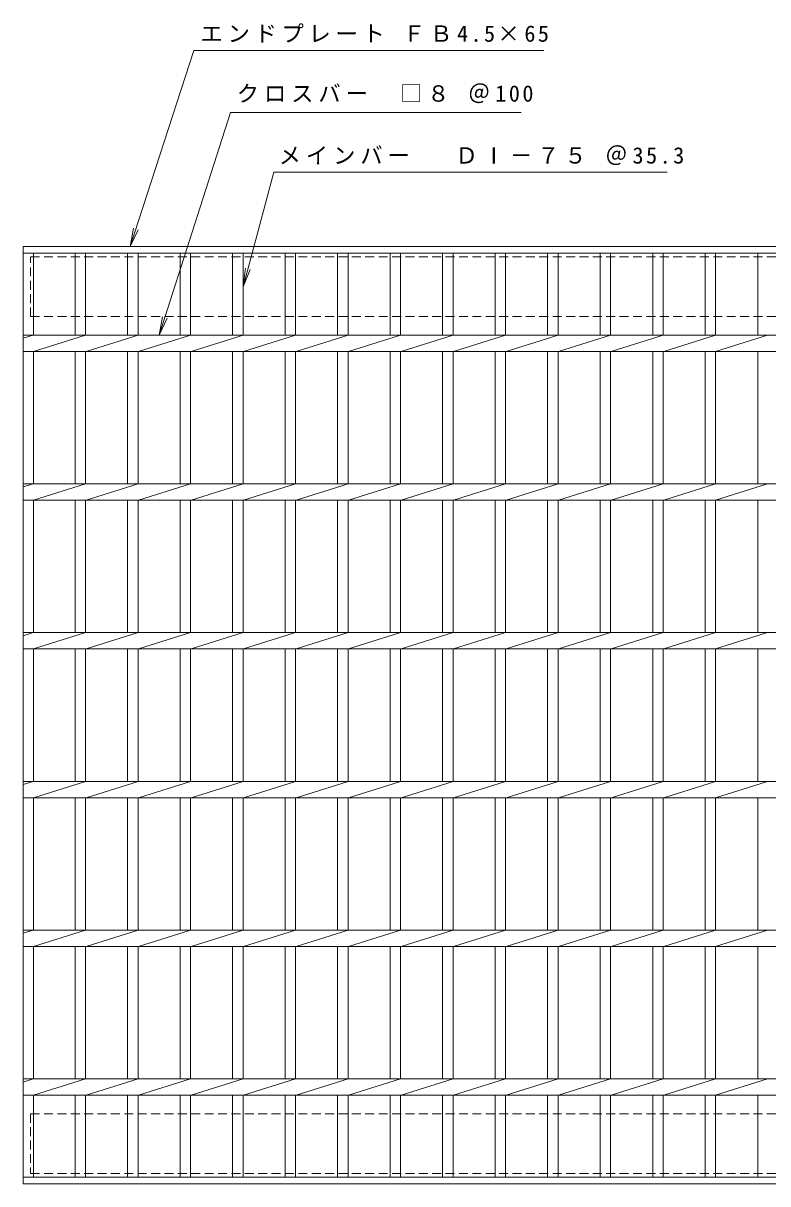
# Model space of a CAD drawing. Units: millimetres, scale not verified. Extents: x -779 to 880, y -687 to 673.
# Drawn here: x -777 to -276, y -107 to 673 of the extents above; entities that cross this region are included whole.
import ezdxf

# ---------------------------------------------------------------- set-up
doc = ezdxf.new("R2010")
doc.units = ezdxf.units.MM
doc.header["$LTSCALE"] = 5
doc.linetypes.add('DASHED1', pattern=[1.8, 1.2, -0.6])
for name, color, linetype, lineweight in [('B-1', 2, 'Continuous', 9), ('B-2', 3, 'Continuous', 9), ('B-4', 7, 'Continuous', 9)]:
    doc.layers.add(name, color=color, linetype=linetype, lineweight=lineweight)
doc.styles.add('ＭＳ ゴシック', font='')
doc.styles.get('ＭＳ ゴシック').set_extended_font_data('MS Gothic')

msp = doc.modelspace()

# ---------------------------------------------------------------- linework, layer by layer
at = {"layer": 'B-1', "linetype": 'DASHED1'}
for p, q in [((-771.842, 476.176), (-771.842, 516.176)), ((-771.842, 476.176), (213.158, 476.176)), ((-771.842, -59.824), (-771.842, -99.824)), ((-771.842, -59.824), (213.158, -59.824))]:
    msp.add_line(p, q, dxfattribs=at)
for points in [[(-771.842, 516.176), (213.158, 516.176), (213.158, 476.176)], [(-771.842, -99.824), (213.158, -99.824), (213.158, -59.824)]]:
    msp.add_lwpolyline(points, dxfattribs=at)
at = {"layer": 'B-2'}
for p, q in [((-776.842, -106.824), (-776.842, 523.176)), ((-776.842, 523.176), (218.158, 523.176)), ((-776.842, 518.676), (218.158, 518.676)), ((-769.841, 463.676), (-769.841, 518.676)), ((-741.942, 518.676), (-741.942, 463.676)), ((-734.942, 518.676), (-734.942, 463.676)), ((-706.641, 518.676), (-706.641, 463.676)), ((-699.641, 518.676), (-699.641, 463.676)), ((-671.341, 518.676), (-671.341, 463.676)), ((-664.341, 518.676), (-664.341, 463.676)), ((-636.042, 518.676), (-636.042, 463.676)), ((-629.042, 518.676), (-629.042, 463.676)), ((-600.741, 518.676), (-600.741, 463.676)), ((-593.742, 518.676), (-593.742, 463.676)), ((-565.441, 518.676), (-565.441, 463.676)), ((-558.441, 518.676), (-558.441, 463.676)), ((-530.142, 518.676), (-530.142, 463.676)), ((-523.142, 518.676), (-523.142, 463.676)), ((-494.841, 518.676), (-494.841, 463.676)), ((-487.841, 518.676), (-487.841, 463.676)), ((-459.541, 518.676), (-459.541, 463.676)), ((-452.541, 518.676), (-452.541, 463.676)), ((-424.242, 518.676), (-424.242, 463.676)), ((-417.242, 518.676), (-417.242, 463.676)), ((-388.942, 518.676), (-388.942, 463.676)), ((-381.941, 518.676), (-381.941, 463.676)), ((-353.642, 518.676), (-353.642, 463.676)), ((-346.642, 518.676), (-346.642, 463.676)), ((-318.342, 518.676), (-318.342, 463.676)), ((-311.342, 518.676), (-311.342, 463.676)), ((-283.041, 518.676), (-283.041, 463.676)), ((-776.842, 461.595), (-770.242, 463.676)), ((-776.842, 463.676), (218.158, 463.676)), ((-769.841, 452.676), (-734.942, 463.676)), ((-734.541, 452.676), (-699.642, 463.676)), ((-699.242, 452.676), (-664.342, 463.676)), ((-663.941, 452.676), (-629.042, 463.676)), ((-628.642, 452.676), (-593.742, 463.676)), ((-593.342, 452.676), (-558.442, 463.676)), ((-558.041, 452.676), (-523.142, 463.676)), ((-522.742, 452.676), (-487.842, 463.676)), ((-487.442, 452.676), (-452.542, 463.676)), ((-452.141, 452.676), (-417.242, 463.676)), ((-416.842, 452.676), (-381.942, 463.676)), ((-381.542, 452.676), (-346.642, 463.676)), ((-346.241, 452.676), (-311.342, 463.676)), ((-311.342, 452.676), (-276.442, 463.676)), ((-776.842, 452.676), (218.158, 452.676)), ((-769.841, 363.676), (-769.841, 452.676)), ((-741.942, 452.676), (-741.942, 363.676)), ((-734.942, 452.676), (-734.942, 363.676)), ((-706.641, 452.676), (-706.641, 363.676)), ((-699.641, 452.676), (-699.641, 363.676)), ((-671.341, 452.676), (-671.341, 363.676)), ((-664.341, 452.676), (-664.341, 363.676)), ((-636.042, 452.676), (-636.042, 363.676)), ((-629.042, 452.676), (-629.042, 363.676)), ((-600.741, 452.676), (-600.741, 363.676)), ((-593.742, 452.676), (-593.742, 363.676)), ((-565.441, 452.676), (-565.441, 363.676)), ((-558.441, 452.676), (-558.441, 363.676)), ((-530.142, 452.676), (-530.142, 363.676)), ((-523.142, 452.676), (-523.142, 363.676)), ((-494.841, 452.676), (-494.841, 363.676)), ((-487.841, 452.676), (-487.841, 363.676)), ((-459.541, 452.676), (-459.541, 363.676)), ((-452.541, 452.676), (-452.541, 363.676)), ((-424.242, 452.676), (-424.242, 363.676)), ((-417.242, 452.676), (-417.242, 363.676)), ((-388.942, 452.676), (-388.942, 363.676)), ((-381.941, 452.676), (-381.941, 363.676)), ((-353.642, 452.676), (-353.642, 363.676)), ((-346.642, 452.676), (-346.642, 363.676)), ((-318.342, 452.676), (-318.342, 363.676)), ((-311.342, 452.676), (-311.342, 363.676)), ((-283.041, 452.676), (-283.041, 363.676)), ((-776.842, 361.596), (-770.242, 363.676)), ((-776.842, 363.676), (218.158, 363.676)), ((-769.841, 352.676), (-734.942, 363.676)), ((-734.541, 352.676), (-699.642, 363.676)), ((-699.242, 352.676), (-664.342, 363.676)), ((-663.941, 352.676), (-629.042, 363.676)), ((-628.642, 352.676), (-593.742, 363.676)), ((-593.342, 352.676), (-558.442, 363.676)), ((-558.041, 352.676), (-523.142, 363.676)), ((-522.742, 352.676), (-487.842, 363.676)), ((-487.442, 352.676), (-452.542, 363.676)), ((-452.141, 352.676), (-417.242, 363.676)), ((-416.842, 352.676), (-381.942, 363.676)), ((-381.542, 352.676), (-346.642, 363.676)), ((-346.241, 352.676), (-311.342, 363.676)), ((-311.342, 352.676), (-276.442, 363.676)), ((-776.842, 352.675), (218.158, 352.675)), ((-769.841, 263.676), (-769.841, 352.675)), ((-741.942, 352.675), (-741.942, 263.676)), ((-734.942, 352.675), (-734.942, 263.676)), ((-706.641, 352.675), (-706.641, 263.676)), ((-699.641, 352.675), (-699.641, 263.676)), ((-671.341, 352.675), (-671.341, 263.676)), ((-664.341, 352.675), (-664.341, 263.676)), ((-636.042, 352.675), (-636.042, 263.676)), ((-629.042, 352.675), (-629.042, 263.676)), ((-600.741, 352.675), (-600.741, 263.676)), ((-593.742, 352.675), (-593.742, 263.676)), ((-565.441, 352.675), (-565.441, 263.676)), ((-558.441, 352.675), (-558.441, 263.676)), ((-530.142, 352.675), (-530.142, 263.676)), ((-523.142, 352.675), (-523.142, 263.676)), ((-494.841, 352.675), (-494.841, 263.676)), ((-487.841, 352.675), (-487.841, 263.676)), ((-459.541, 352.675), (-459.541, 263.676)), ((-452.541, 352.675), (-452.541, 263.676)), ((-424.242, 352.675), (-424.242, 263.676)), ((-417.242, 352.675), (-417.242, 263.676)), ((-388.942, 352.675), (-388.942, 263.676)), ((-381.941, 352.675), (-381.941, 263.676)), ((-353.642, 352.675), (-353.642, 263.676)), ((-346.642, 352.675), (-346.642, 263.676)), ((-318.342, 352.675), (-318.342, 263.676)), ((-311.342, 352.675), (-311.342, 263.676)), ((-283.041, 352.675), (-283.041, 263.676)), ((-776.842, 261.596), (-770.242, 263.676)), ((-776.842, 263.676), (218.158, 263.676)), ((-769.841, 252.676), (-734.942, 263.676)), ((-734.541, 252.676), (-699.642, 263.676)), ((-699.242, 252.676), (-664.342, 263.676)), ((-663.941, 252.676), (-629.042, 263.676)), ((-628.642, 252.676), (-593.742, 263.676)), ((-593.342, 252.676), (-558.442, 263.676)), ((-558.041, 252.676), (-523.142, 263.676)), ((-522.742, 252.676), (-487.842, 263.676)), ((-487.442, 252.676), (-452.542, 263.676)), ((-452.141, 252.676), (-417.242, 263.676)), ((-416.842, 252.676), (-381.942, 263.676)), ((-381.542, 252.676), (-346.642, 263.676)), ((-346.241, 252.676), (-311.342, 263.676)), ((-311.342, 252.676), (-276.442, 263.676)), ((-776.842, 252.675), (218.158, 252.675)), ((-769.841, 163.676), (-769.841, 252.675)), ((-741.942, 252.675), (-741.942, 163.676)), ((-734.942, 252.675), (-734.942, 163.676)), ((-706.641, 252.675), (-706.641, 163.676)), ((-699.641, 252.675), (-699.641, 163.676)), ((-671.341, 252.675), (-671.341, 163.676)), ((-664.341, 252.675), (-664.341, 163.676)), ((-636.042, 252.675), (-636.042, 163.676)), ((-629.042, 252.675), (-629.042, 163.676)), ((-600.741, 252.675), (-600.741, 163.676)), ((-593.742, 252.675), (-593.742, 163.676)), ((-565.441, 252.675), (-565.441, 163.676)), ((-558.441, 252.675), (-558.441, 163.676)), ((-530.142, 252.675), (-530.142, 163.676)), ((-523.142, 252.675), (-523.142, 163.676)), ((-494.841, 252.675), (-494.841, 163.676)), ((-487.841, 252.675), (-487.841, 163.676)), ((-459.541, 252.675), (-459.541, 163.676)), ((-452.541, 252.675), (-452.541, 163.676)), ((-424.242, 252.675), (-424.242, 163.676)), ((-417.242, 252.675), (-417.242, 163.676)), ((-388.942, 252.675), (-388.942, 163.676)), ((-381.941, 252.675), (-381.941, 163.676)), ((-353.642, 252.675), (-353.642, 163.676)), ((-346.642, 252.675), (-346.642, 163.676)), ((-318.342, 252.675), (-318.342, 163.676)), ((-311.342, 252.675), (-311.342, 163.676)), ((-283.041, 252.675), (-283.041, 163.676)), ((-776.842, 161.596), (-770.242, 163.676)), ((-776.842, 163.676), (218.158, 163.676)), ((-769.841, 152.676), (-734.942, 163.676)), ((-734.541, 152.676), (-699.642, 163.676)), ((-699.242, 152.676), (-664.342, 163.676)), ((-663.941, 152.676), (-629.042, 163.676)), ((-628.642, 152.676), (-593.742, 163.676)), ((-593.342, 152.676), (-558.442, 163.676)), ((-558.041, 152.676), (-523.142, 163.676)), ((-522.742, 152.676), (-487.842, 163.676)), ((-487.442, 152.676), (-452.542, 163.676)), ((-452.141, 152.676), (-417.242, 163.676)), ((-416.842, 152.676), (-381.942, 163.676)), ((-381.542, 152.676), (-346.642, 163.676)), ((-346.241, 152.676), (-311.342, 163.676)), ((-311.342, 152.676), (-276.442, 163.676)), ((-776.842, 152.675), (218.158, 152.675)), ((-769.841, 63.675), (-769.841, 152.675)), ((-741.942, 152.675), (-741.942, 63.675)), ((-734.942, 152.675), (-734.942, 63.675)), ((-706.641, 152.675), (-706.641, 63.675)), ((-699.641, 152.675), (-699.641, 63.675)), ((-671.341, 152.675), (-671.341, 63.675)), ((-664.341, 152.675), (-664.341, 63.675)), ((-636.042, 152.675), (-636.042, 63.675)), ((-629.042, 152.675), (-629.042, 63.675)), ((-600.741, 152.675), (-600.741, 63.675)), ((-593.742, 152.675), (-593.742, 63.675)), ((-565.441, 152.675), (-565.441, 63.675)), ((-558.441, 152.675), (-558.441, 63.675)), ((-530.142, 152.675), (-530.142, 63.675)), ((-523.142, 152.675), (-523.142, 63.675)), ((-494.841, 152.675), (-494.841, 63.675)), ((-487.841, 152.675), (-487.841, 63.675)), ((-459.541, 152.675), (-459.541, 63.675)), ((-452.541, 152.675), (-452.541, 63.675)), ((-424.242, 152.675), (-424.242, 63.675)), ((-417.242, 152.675), (-417.242, 63.675)), ((-388.942, 152.675), (-388.942, 63.675)), ((-381.941, 152.675), (-381.941, 63.675)), ((-353.642, 152.675), (-353.642, 63.675)), ((-346.642, 152.675), (-346.642, 63.675)), ((-318.342, 152.675), (-318.342, 63.675)), ((-311.342, 152.675), (-311.342, 63.675)), ((-283.041, 152.675), (-283.041, 63.675)), ((-776.842, 61.595), (-770.242, 63.676)), ((-776.842, 63.675), (218.158, 63.675)), ((-769.841, 52.676), (-734.942, 63.676)), ((-734.541, 52.676), (-699.642, 63.676)), ((-699.242, 52.676), (-664.342, 63.676)), ((-663.941, 52.676), (-629.042, 63.676)), ((-628.642, 52.676), (-593.742, 63.676)), ((-593.342, 52.676), (-558.442, 63.676)), ((-558.041, 52.676), (-523.142, 63.676)), ((-522.742, 52.676), (-487.842, 63.676)), ((-487.442, 52.676), (-452.542, 63.676)), ((-452.141, 52.676), (-417.242, 63.676)), ((-416.842, 52.676), (-381.942, 63.676)), ((-381.542, 52.676), (-346.642, 63.676)), ((-346.241, 52.676), (-311.342, 63.676)), ((-311.342, 52.676), (-276.442, 63.676)), ((-776.842, 52.676), (218.158, 52.676)), ((-769.841, -36.325), (-769.841, 52.676)), ((-741.942, 52.676), (-741.942, -36.325)), ((-734.942, 52.676), (-734.942, -36.325)), ((-706.641, 52.676), (-706.641, -36.325)), ((-699.641, 52.676), (-699.641, -36.325)), ((-671.341, 52.676), (-671.341, -36.325)), ((-664.341, 52.676), (-664.341, -36.325)), ((-636.042, 52.676), (-636.042, -36.325)), ((-629.042, 52.676), (-629.042, -36.325)), ((-600.741, 52.676), (-600.741, -36.325)), ((-593.742, 52.676), (-593.742, -36.325)), ((-565.441, 52.676), (-565.441, -36.325)), ((-558.441, 52.676), (-558.441, -36.325)), ((-530.142, 52.676), (-530.142, -36.325)), ((-523.142, 52.676), (-523.142, -36.325)), ((-494.841, 52.676), (-494.841, -36.325)), ((-487.841, 52.676), (-487.841, -36.325)), ((-459.541, 52.676), (-459.541, -36.325)), ((-452.541, 52.676), (-452.541, -36.325)), ((-424.242, 52.676), (-424.242, -36.325)), ((-417.242, 52.676), (-417.242, -36.325)), ((-388.942, 52.676), (-388.942, -36.325)), ((-381.941, 52.676), (-381.941, -36.325)), ((-353.642, 52.676), (-353.642, -36.325)), ((-346.642, 52.676), (-346.642, -36.325)), ((-318.342, 52.676), (-318.342, -36.325)), ((-311.342, 52.676), (-311.342, -36.325)), ((-283.041, 52.676), (-283.041, -36.325)), ((-776.842, -38.405), (-770.242, -36.324)), ((-776.842, -36.325), (218.158, -36.325)), ((-769.841, -47.324), (-734.942, -36.324)), ((-734.943, -36.325), (-734.942, -36.324)), ((-734.541, -47.324), (-699.642, -36.324)), ((-699.644, -36.325), (-699.642, -36.324)), ((-699.242, -47.324), (-664.342, -36.324)), ((-664.343, -36.325), (-664.342, -36.324)), ((-663.941, -47.324), (-629.042, -36.324)), ((-629.043, -36.325), (-629.042, -36.324)), ((-628.642, -47.324), (-593.742, -36.324)), ((-593.743, -36.325), (-593.742, -36.324)), ((-593.342, -47.324), (-558.442, -36.324)), ((-558.443, -36.325), (-558.442, -36.324)), ((-558.041, -47.324), (-523.142, -36.324)), ((-523.143, -36.325), (-523.142, -36.324)), ((-522.742, -47.324), (-487.842, -36.324)), ((-487.844, -36.325), (-487.842, -36.324)), ((-487.442, -47.324), (-452.542, -36.324)), ((-452.543, -36.325), (-452.542, -36.324)), ((-452.141, -47.324), (-417.242, -36.324)), ((-417.243, -36.325), (-417.242, -36.324)), ((-416.842, -47.324), (-381.942, -36.324)), ((-381.943, -36.325), (-381.942, -36.324)), ((-381.542, -47.324), (-346.642, -36.324)), ((-346.643, -36.325), (-346.642, -36.324)), ((-346.241, -47.324), (-311.342, -36.324)), ((-311.342, -47.324), (-276.442, -36.324)), ((-776.842, -47.324), (218.158, -47.324)), ((-769.841, -102.324), (-769.841, -47.324)), ((-741.942, -47.324), (-741.942, -102.324)), ((-734.942, -47.324), (-734.942, -102.324)), ((-706.641, -47.324), (-706.641, -102.324)), ((-699.641, -47.324), (-699.641, -102.324)), ((-671.341, -47.324), (-671.341, -102.324)), ((-664.341, -47.324), (-664.341, -102.324)), ((-636.042, -47.324), (-636.042, -102.324)), ((-629.042, -47.324), (-629.042, -102.324)), ((-600.741, -47.324), (-600.741, -102.324)), ((-593.742, -47.324), (-593.742, -102.324)), ((-565.441, -47.324), (-565.441, -102.324)), ((-558.441, -47.324), (-558.441, -102.324)), ((-530.142, -47.324), (-530.142, -102.324)), ((-523.142, -47.324), (-523.142, -102.324)), ((-494.841, -47.324), (-494.841, -102.324)), ((-487.841, -47.324), (-487.841, -102.324)), ((-459.541, -47.324), (-459.541, -102.324)), ((-452.541, -47.324), (-452.541, -102.324)), ((-424.242, -47.324), (-424.242, -102.324)), ((-417.242, -47.324), (-417.242, -102.324)), ((-388.942, -47.324), (-388.942, -102.324)), ((-381.941, -47.324), (-381.941, -102.324)), ((-353.642, -47.324), (-353.642, -102.324)), ((-346.642, -47.324), (-346.642, -102.324)), ((-318.342, -47.324), (-318.342, -102.324)), ((-311.342, -47.324), (-311.342, -102.324)), ((-283.041, -47.324), (-283.041, -102.324)), ((218.158, -102.324), (-776.842, -102.324)), ((218.158, -106.824), (-776.842, -106.824))]:
    msp.add_line(p, q, dxfattribs=at)
at = {"layer": 'B-4'}
for p, q in [((-704.971, 523.176), (-662.141, 655.044)), ((-662.141, 655.044), (-426.836, 655.044)), ((-685.491, 463.676), (-637.395, 613.176)), ((-637.395, 613.176), (-442.079, 613.176)), ((-629.042, 496.176), (-608.409, 573.176)), ((-608.409, 573.176), (-343.864, 573.176)), ((-704.971, 523.176), (-702.694, 535.467)), ((-704.971, 523.176), (-699.591, 534.459)), ((-629.042, 496.176), (-627.41, 508.569)), ((-629.042, 496.176), (-624.258, 507.724)), ((-685.491, 463.676), (-683.249, 475.974)), ((-685.491, 463.676), (-680.143, 474.974))]:
    msp.add_line(p, q, dxfattribs=at)

# ---------------------------------------------------------------- texts
at = {"layer": 'B-4', "char_height": 11, "attachment_point": 7, "style": 'ＭＳ ゴシック'}
for s, insert in [('\\T1.21;エンドプレート\\~ＦＢ4.5×65', (-657.631, 660.186)), ('\\T1.22;クロスバー\\~\\~□８\\~＠100', (-633.329, 619.522)), ('\\T1.22;メインバー\\~\\~\\~ＤⅠ－７５\\~＠35.3', (-605.114, 577.905))]:
    msp.add_mtext(s, dxfattribs=dict(at, insert=insert))

doc.saveas('drawing.dxf')
